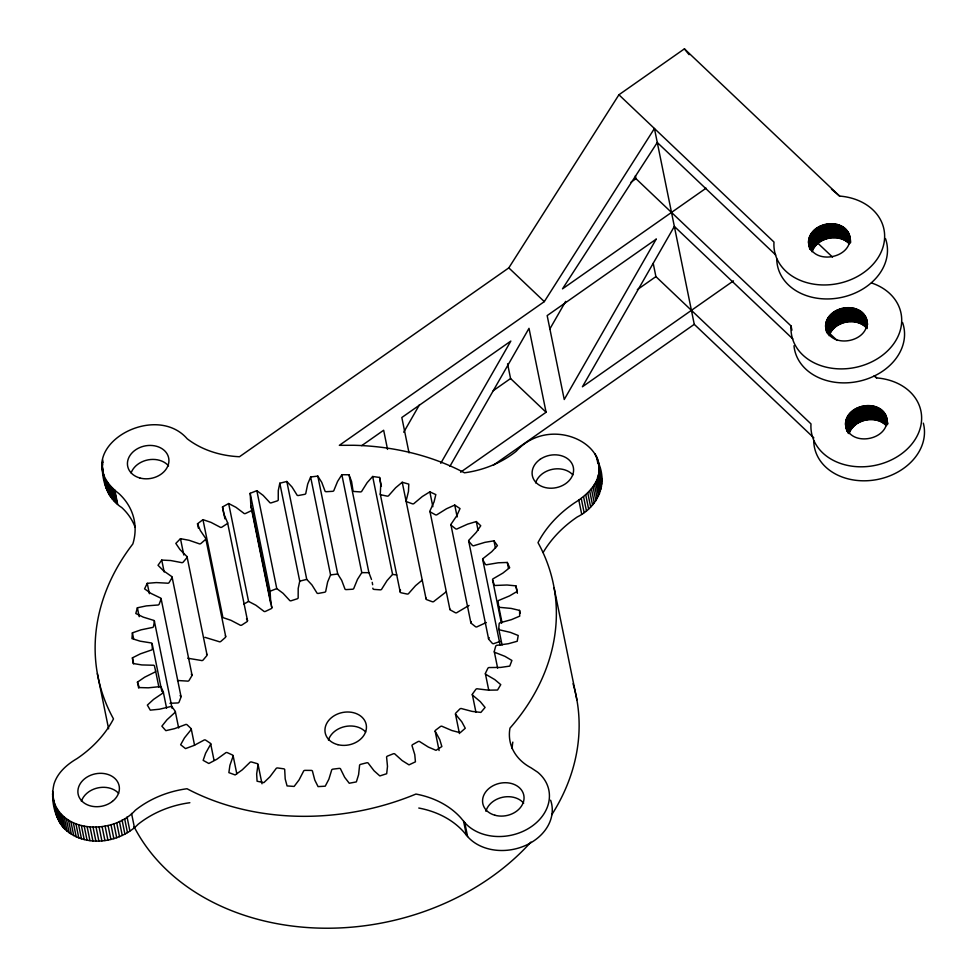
<?xml version="1.0" encoding="UTF-8"?>
<svg xmlns="http://www.w3.org/2000/svg" width="977" height="977" viewBox="0 0 977 977"><rect width="100%" height="100%" fill="white"/><g stroke="black" fill="none" stroke-linecap="round" stroke-linejoin="round"><path stroke-width="1.47" d="M189.868 802.728A87.075 68.708 -11.5 0 0 138.148 824.258C119.072 843.737 83.277 848.207 63.371 827.653C54.016 815.832 50.523 798.746 53.979 784.116C57.484 772.624 67.034 764.429 77.061 758.567A116.348 91.801 -11.5 0 0 113.491 718.901A232.367 183.358 -11.5 0 1 132.835 543.957A74.044 58.425 -11.5 0 0 118.889 493.556C65.105 452.473 152.485 398.909 187.193 438.771A90.959 71.773 -11.5 0 0 239.487 456.735L508.809 267.881L618.917 94.781L684.413 48.85L839.585 196.072A55.787 44.026 -11.5 0 1 884.075 242.675A55.787 44.026 -11.5 0 1 823.745 284.966A55.787 44.026 -11.5 0 1 773.992 242.064L618.917 94.781M52.966 798.588C61.954 834.26 113.735 834.346 135.302 810.275A87.075 68.708 -11.5 0 1 187.022 788.744A232.367 183.358 -11.5 0 0 415.933 794.057A87.075 68.708 -11.5 0 1 460.802 817.834L465.186 823.074A46.469 36.674 -11.5 0 0 531.72 826.395A46.469 36.674 -11.5 0 0 537.704 772.221L531.048 767.812A54.81 43.257 -11.5 0 1 509.982 728.109A232.367 183.358 -11.5 0 0 537.997 542.626A116.348 91.801 -11.5 0 1 574.427 502.96C641.046 461.205 557.598 405.626 516.186 451.264A87.075 68.708 -11.5 0 1 464.466 472.795A232.367 183.358 -11.5 0 0 353.772 445.28L339.349 445.329L544.323 301.612L654.431 128.5L694.268 324.34L813.841 437.891M543.127 552.53A116.348 91.801 -11.5 0 1 577.273 516.955C597.521 506.941 607.889 484.531 598.522 462.951M808.516 242.125C809.115 221.73 844.604 216.161 849.831 236.568C852.469 259.174 811.154 265.927 808.516 242.125L809.945 249.123M825.589 326.062C826.188 305.654 861.677 300.086 866.904 320.493C869.542 343.098 828.227 349.851 825.589 326.062L826.737 331.655M845.52 423.969C846.119 403.574 881.596 398.005 886.823 418.412C889.461 441.018 848.146 447.771 845.52 423.969L846.937 430.967M250.185 493.312L250.869 505.964L270.788 603.871L270.104 591.232L250.185 493.312L256.841 490.674L263.167 495.412L269.469 502.202A1.502 1.185 -11.5 0 0 271.35 502.813L277.212 500.908A1.502 1.185 -11.5 0 0 278.237 499.357L278.286 490.515L279.813 483.236L286.823 481.453L292.025 487.022L296.776 494.643A1.502 1.185 -11.5 0 0 298.486 495.498L304.58 494.35A1.502 1.185 -11.5 0 0 305.874 492.933L307.694 484.079L310.637 476.984L317.806 476.104L321.751 482.357L324.84 490.613A1.502 1.185 -11.5 0 0 326.342 491.687L332.485 491.333A1.502 1.185 -11.5 0 0 334.036 490.075L337.578 481.441L341.852 474.712L348.997 474.761L351.573 481.539L352.929 490.21A1.502 1.185 -11.5 0 0 354.175 491.48L360.208 491.919A1.502 1.185 -11.5 0 0 361.978 490.869L367.144 482.675L372.652 476.483L379.589 477.46L381.396 486.363M250.869 505.964L251.834 509.188A1.502 1.185 -11.5 0 1 251.113 510.824L245.618 513.438A1.502 1.185 -11.5 0 1 243.603 513.084L235.945 507.307L228.655 503.521L222.512 506.953L223.892 514.024L227.336 522.17A1.502 1.185 -11.5 0 1 226.945 523.855L221.95 527.104A1.502 1.185 -11.5 0 1 219.874 527.03L211.032 522.39L202.972 519.654L197.501 523.794L200.309 530.487L205.39 537.961A1.502 1.185 -11.5 0 1 205.341 539.646L200.981 543.444A1.502 1.185 -11.5 0 1 198.881 543.652L189.098 540.293L180.476 538.681L175.823 543.407L179.976 549.55L186.558 556.157A1.502 1.185 -11.5 0 1 186.839 557.794L183.249 562.056A1.502 1.185 -11.5 0 1 181.185 562.52L170.706 560.529L161.742 560.077L158.018 565.28L163.415 570.715L171.341 576.283A1.502 1.185 -11.5 0 1 171.952 577.847L169.204 582.451A1.502 1.185 -11.5 0 1 167.226 583.171L156.32 582.585L147.258 583.318L144.572 588.85L151.056 593.442L160.106 597.814A1.502 1.185 -11.5 0 1 161.034 599.255L159.202 604.091A1.502 1.185 -11.5 0 1 157.37 605.044L146.33 605.899L137.391 607.779L135.803 613.507L143.228 617.122L153.181 620.212A1.502 1.185 -11.5 0 1 154.39 621.482L153.523 626.428A1.502 1.185 -11.5 0 1 151.875 627.588L140.993 629.847L132.408 632.84L131.956 638.604L140.126 641.168L150.714 642.866A1.502 1.185 -11.5 0 1 152.192 643.953L161.84 691.435M502.08 645.125L498.758 628.809L499.137 623.863A1.502 1.185 -11.5 0 1 500.676 622.605L511.386 619.662L519.703 616.145L519.569 610.405L511.118 608.415L500.309 607.413A1.502 1.185 -11.5 0 1 498.722 606.436L498.111 601.576A1.502 1.185 -11.5 0 1 499.394 600.159L509.542 595.909L517.175 591.415L515.88 585.858L507.014 585.003L495.986 585.431A1.502 1.185 -11.5 0 1 494.191 584.686L492.616 580.057A1.502 1.185 -11.5 0 1 493.617 578.494L502.935 573.059L509.676 567.698L507.283 562.459L498.221 562.789L487.254 564.633A1.502 1.185 -11.5 0 1 485.313 564.144L482.797 559.833A1.502 1.185 -11.5 0 1 483.493 558.197L491.736 551.7L497.427 545.618L493.971 540.843L484.958 542.333L474.346 545.545A1.502 1.185 -11.5 0 1 472.294 545.313L468.911 541.466A1.502 1.185 -11.5 0 1 469.29 539.78L476.239 532.392L480.733 525.748L476.312 521.547L467.568 524.16L457.578 528.667A1.502 1.185 -11.5 0 1 455.49 528.704L451.325 525.394A1.502 1.185 -11.5 0 1 451.362 523.709L456.845 515.636L460.02 508.59L454.745 505.072L446.513 508.748L437.403 514.427A1.502 1.185 -11.5 0 1 435.315 514.745L430.478 512.058A1.502 1.185 -11.5 0 1 430.173 510.421L434.069 501.86L435.827 494.594L429.831 491.871L422.333 496.511L414.333 503.204A1.502 1.185 -11.5 0 1 412.306 503.778L406.92 501.799A1.502 1.185 -11.5 0 1 406.285 500.248L408.471 491.419L408.777 484.128L402.231 482.259L395.648 487.743L388.968 495.278A1.502 1.185 -11.5 0 1 387.051 496.108L381.262 494.887A1.502 1.185 -11.5 0 1 380.322 493.446L380.737 484.58L379.589 477.46M400.497 589.925L400.24 591.366A1.502 1.185 -11.5 0 0 401.193 592.795L406.969 594.016A1.502 1.185 -11.5 0 0 408.899 593.198L415.567 585.65L422.162 580.167M279.813 483.236L299.744 581.156L298.205 588.435L298.156 597.277A1.502 1.185 -11.5 0 1 297.142 598.828L291.268 600.721A1.502 1.185 -11.5 0 1 289.387 600.122L283.098 593.32L276.772 588.594L256.841 490.674M846.424 229.778L849.269 243.761C838.706 232.831 817.102 237.374 812.021 251.761L809.176 237.765M829.094 335.685C834.273 320.932 856.963 316.524 867.075 328.553L864.23 314.57M883.428 411.622L886.273 425.606C875.71 414.675 854.093 419.206 849.025 433.605L846.18 419.609M310.637 476.984L330.568 574.903L327.625 581.999L325.805 590.853A1.502 1.185 -11.5 0 1 324.498 592.27L318.404 593.405A1.502 1.185 -11.5 0 1 316.695 592.563L311.944 584.942L306.741 579.373L286.823 481.453M403.733 432.225L419.56 404.612M440.749 463.318L510.837 341.071L401.828 417.509L409.021 452.852M449.884 466.359L529.009 328.333L546.082 412.257L460.607 472.196M549.831 328.993L565.659 301.38M341.852 474.712L361.783 572.632L357.497 579.361L353.955 587.995A1.502 1.185 -11.5 0 1 352.404 589.241L346.261 589.595A1.502 1.185 -11.5 0 1 344.771 588.533L341.669 580.277L337.724 574.024L317.806 476.104M372.652 476.483L392.571 574.403L387.063 580.582L381.897 588.789A1.502 1.185 -11.5 0 1 380.138 589.839L374.093 589.4A1.502 1.185 -11.5 0 1 372.86 588.13M138.661 688.077L137.452 682.141L144.669 677.195L154.427 672.347A1.502 1.185 -11.5 0 0 155.575 670.845L154.476 666.082A1.502 1.185 -11.5 0 0 152.778 665.227L141.824 664.934L133.141 663.505L132.42 657.839L140.432 653.821L150.885 650.218A1.502 1.185 -11.5 0 0 152.302 648.875L152.192 643.953M631.032 182.174L635.99 178.706L635.392 175.726M706.102 188.17L562.496 288.862L657.277 142.495L775.75 255.009M361.71 445.646L383.656 430.246L387.551 449.396M493.226 390.69L510.568 378.539L507.576 363.81M637.334 289.644L655.909 276.613L653.222 263.363M733.446 280.887L582.414 386.782L674.35 226.42L792.823 338.934M493.238 465.296L694.268 324.34M445.805 592.099L434.252 601.111A1.502 1.185 -11.5 0 1 432.225 601.698L426.851 599.719A1.502 1.185 -11.5 0 1 426.216 598.156M243.664 604.177L248.573 601.429L255.864 605.215L263.521 611.004A1.502 1.185 -11.5 0 0 265.536 611.346L271.032 608.744A1.502 1.185 -11.5 0 0 271.753 607.108L271.276 605.752M469.045 605.422L457.321 612.335A1.502 1.185 -11.5 0 1 455.233 612.652L450.397 609.978A1.502 1.185 -11.5 0 1 449.811 608.927M270.104 591.232L276.772 588.594M486.326 622.52L477.509 626.575A1.502 1.185 -11.5 0 1 475.408 626.623L471.244 623.314A1.502 1.185 -11.5 0 1 471.28 621.628M500.224 641.413L494.264 643.464A1.502 1.185 -11.5 0 1 492.213 643.232L488.83 639.373A1.502 1.185 -11.5 0 1 489.208 637.688M299.744 581.156L306.741 579.373M330.568 574.903L337.724 574.024M169.974 703.306L177.289 702.964A1.502 1.185 -11.5 0 0 179.121 702.011L180.965 697.175A1.502 1.185 -11.5 0 0 180.037 695.734M177.484 680.493L187.144 681.079A1.502 1.185 -11.5 0 0 189.123 680.371L191.871 675.754A1.502 1.185 -11.5 0 0 191.26 674.191M361.783 572.632L368.915 572.681L371.492 579.459M187.755 658.229L201.103 660.44A1.502 1.185 -11.5 0 0 203.167 659.976L206.77 655.714A1.502 1.185 -11.5 0 0 206.477 654.065M392.571 574.403L396.735 574.989M204.901 637.322L218.811 641.559A1.502 1.185 -11.5 0 0 220.912 641.364L225.26 637.554A1.502 1.185 -11.5 0 0 225.308 635.868M102.316 469.51C103.049 484.433 108.801 499.345 121.734 507.539A74.044 58.425 -11.5 0 1 135.156 527.336M831.488 189.172L839.585 196.072M874.293 375.913L876.577 377.916A55.787 44.026 -11.5 0 1 921.067 424.519A55.787 44.026 -11.5 0 1 860.749 466.811A55.787 44.026 -11.5 0 1 810.995 423.908L655.909 276.613M817.138 242.516L832.514 257.098M829.375 333.145L837.057 340.436M874.378 375.827L876.577 377.916M635.99 178.706L791.065 325.988A55.787 44.026 -11.5 0 0 835.653 368.671A55.787 44.026 -11.5 0 0 898.681 334.916A55.787 44.026 -11.5 0 0 871.472 282.939M508.809 267.881L544.323 301.612M510.568 378.539L546.082 412.257M418.779 808.04A87.075 68.708 -11.5 0 1 463.648 831.818L468.032 837.057A46.469 36.674 -11.5 0 0 525.565 845.459A46.469 36.674 -11.5 0 0 550.601 800.187M684.413 48.85L689.09 54.663M246.509 618.832L247.254 620.077A1.502 1.185 -11.5 0 1 246.863 621.763L241.881 625.011A1.502 1.185 -11.5 0 1 239.792 624.938L230.951 620.31L222.903 617.574L202.972 519.654M166.578 708.105L163.257 691.789L161.193 687.307A1.502 1.185 -11.5 0 0 159.324 686.684L148.296 687.82L139.296 687.564L137.452 682.141M599.231 470.059L600.134 472.294L597.289 458.311M600.843 474.59L601.368 476.935M849.269 234.48L850.54 240.44M866.355 318.404L867.613 324.364M886.273 416.324L887.69 423.31M848.866 233.466L850.576 241.869M865.94 317.403L867.368 324.388M885.87 415.31L887.568 423.7M850.002 239.805L850.564 242.614M886.994 421.649L887.568 424.445M848.378 232.489L850.369 242.284M865.451 316.414L867.161 324.816M885.37 414.333L887.372 424.128M847.804 231.549L850.088 242.736M864.877 315.473L867.161 326.66M884.808 413.393L887.079 424.58M847.157 230.645L849.721 243.236M884.148 412.477L886.713 425.068M863.509 313.702L866.355 327.698M845.63 228.96L848.476 242.943M862.703 312.884L865.549 326.868M882.622 410.804L885.467 424.787M844.751 228.191L847.596 242.174M861.836 312.115L864.682 326.098M881.755 410.035L884.6 424.018M843.823 227.47L846.668 241.466M860.896 311.394L863.741 325.39M880.814 409.314L883.66 423.297M842.821 226.811L845.667 240.794M859.894 310.735L862.74 324.73M879.813 408.655L882.658 422.638M841.759 226.212L844.604 240.195M858.832 310.136L861.677 324.12M878.763 408.044L881.608 422.04M840.647 225.663L843.493 239.658M857.721 309.587L860.566 323.582M877.651 407.507L880.497 421.49M839.487 225.186L842.333 239.17M856.56 309.111L859.406 323.094M876.491 407.03L879.337 421.014M838.29 224.771L841.136 238.754M855.363 308.695L858.209 322.691M875.282 406.615L878.128 420.598M837.045 224.429L839.89 238.412M854.118 308.353L856.963 322.337M874.036 406.261L876.882 420.257M835.775 224.148L838.62 238.132M852.848 308.073L855.693 322.056M872.766 405.992L875.612 419.976M834.468 223.941L837.313 237.924M851.541 307.865L854.386 321.848M871.46 405.773L874.305 419.768M833.137 223.794L835.982 237.79M850.21 307.731L853.055 321.714M870.141 405.638L872.986 419.622M831.793 223.733L834.639 237.716M848.879 307.657L851.724 321.641M868.797 405.577L871.643 419.56M830.45 223.733L833.296 237.729M847.523 307.657L850.369 321.653M867.442 405.577L870.287 419.56M829.082 223.806L831.928 237.802M846.167 307.743L849.013 321.726M866.086 405.65L868.932 419.646M827.727 223.953L830.572 237.948M844.8 307.889L847.645 321.873M864.73 405.797L867.576 419.792M826.383 224.173L829.229 238.168M843.456 308.097L846.302 322.092M863.375 406.017L866.22 420M825.04 224.466L827.885 238.449M842.113 308.39L844.958 322.373M862.032 406.31L864.889 420.293M823.721 224.82L826.566 238.803M840.794 308.744L843.639 322.728M860.713 406.664L863.558 420.647M822.426 225.235L825.272 239.231M839.499 309.172L842.345 323.155M859.418 407.079L862.264 421.075M821.156 225.724L824.002 239.719M838.229 309.66L841.075 323.643M858.16 407.568L861.006 421.563M819.923 226.273L822.768 240.269M836.996 310.21L839.854 324.193M856.927 408.117L859.772 422.113M818.738 226.884L821.584 240.879M835.811 310.82L838.657 324.804M855.73 408.728L858.575 422.723M817.59 227.556L820.436 241.551M834.663 311.48L837.509 325.475M854.582 409.4L857.427 423.383M816.491 228.288L819.337 242.272M833.564 312.213L836.41 326.196M853.483 410.12L856.328 424.116M815.453 229.058L818.299 243.041M832.526 312.982L835.372 326.977M852.445 410.902L855.29 424.885M814.464 229.888L817.309 243.871M831.537 313.812L834.382 327.796M851.468 411.72L854.313 425.716M813.548 230.755L816.393 244.738M830.621 314.679L833.466 328.663M850.54 412.599L853.385 426.583M812.693 231.659L815.539 245.654M829.766 315.595L832.612 329.579M849.685 413.503L852.542 427.486M811.911 232.611L814.757 246.595M828.984 316.536L831.83 330.531M848.915 414.456L851.761 428.439M811.203 233.588L814.049 247.584M828.276 317.525L831.122 331.508M848.207 415.433L851.052 429.428M810.58 234.602L813.426 248.598M827.653 318.526L830.499 332.522M847.572 416.446L850.417 430.43M810.031 235.64L812.876 249.624M827.104 319.564L829.949 333.56M847.022 417.484L849.868 431.468M809.567 236.703L812.412 250.686M826.64 320.627L829.485 334.61M846.558 418.535L849.404 432.53M826.249 321.702L828.814 334.293M808.883 238.852L811.154 250.051M825.956 322.776L828.24 333.975M845.874 420.696L848.158 431.883M808.675 239.951L810.666 249.733M825.748 323.875L827.739 333.67M845.667 421.783L847.951 432.982M808.553 241.038L809.97 248.036M825.626 324.962L827.336 333.352M845.545 422.882L846.974 429.868M808.577 243.212L809.713 248.805M825.65 327.136L826.603 332.058M845.569 425.056L846.839 431.004M791.065 325.988L791.92 330.189M597.997 460.607L601.685 479.316M598.974 467.739L601.82 481.722M596.385 456.076L597.814 463.061M598.901 470.157L601.747 484.14M595.298 453.902L595.872 456.699M598.632 472.587L601.478 486.57M598.168 475.005L601.014 489.001M597.509 477.423L600.354 491.407M596.654 479.805L599.499 493.788M595.616 482.149L598.461 496.145M594.395 484.458L597.24 498.441M593.002 486.705L595.848 500.688M591.427 488.879L594.272 502.874M589.693 490.991L592.538 504.975M587.8 493.019L590.645 507.002M585.76 494.948L588.606 508.932M583.574 496.78L586.42 510.776M581.254 498.502L584.099 512.498M578.824 500.114L581.669 514.097M554.106 587.898L576.882 699.801M515.88 585.858L517.395 593.271M519.569 610.405L520.167 613.373M507.283 562.459L508.492 568.394M493.971 540.843L495.486 548.256M498.722 606.436L502.044 622.752M492.616 580.057L501.36 623.07M476.312 521.547L478.119 530.45M482.65 559.247L500.163 645.284M494.325 651.842L497.647 668.158M468.655 540.904L488.573 638.811M454.745 505.072L457.163 516.943M485.398 673.739L488.72 690.055M450.947 524.881L470.865 622.801M472.331 694.525L475.958 712.331M429.831 491.871L432.86 506.697M430.002 511.618L449.921 609.526M455.514 714.26L459.434 733.556M402.231 482.259L426.045 598.779M464.747 822.549L467.592 836.532M463.574 821.144L466.42 835.14M435.168 731.26L439.088 750.544M380.273 494.069L400.191 591.977M348.997 474.761L368.915 572.681M251.968 509.786L271.887 607.706M228.655 503.521L248.573 601.429M227.592 522.732L247.511 620.639M222.512 506.953L224.918 518.824M258.062 764.502L261.995 783.786M205.756 538.474L225.675 636.381M197.501 523.794L198.404 528.239M233.173 756.003L236.8 773.808M187.034 556.609L206.953 654.517M180.476 538.681L183.798 554.997M210.641 743.644L213.963 759.972M172.123 577.224L192.042 675.144M161.742 560.077L164.16 571.948M191.248 728.952L194.57 745.28M161.095 598.632L181.014 696.552M175.347 711.72L178.669 728.048M147.258 583.318L149.371 593.698M154.317 620.883L172.135 708.41M155.575 670.845L158.897 687.161M114.797 490.124L117.643 504.108M114.346 489.746L117.191 503.741M137.391 607.779L139.198 616.682M112.795 488.476L115.64 502.459M110.938 486.705L113.784 500.688M109.229 484.836L112.074 498.82M107.702 482.87L110.548 496.853M102.609 459.849L103.171 462.646M106.346 480.806L109.192 494.802M102.243 462.28L102.805 465.076M105.162 478.669L108.007 492.664M102.353 466.102L103.208 470.291M102.096 467.116L107.006 490.454M103.354 474.199L106.2 488.182M132.408 632.84L133.605 638.763M132.42 657.839L133.629 663.774M131.553 813.438L134.399 827.421M127.047 816.992L129.892 830.975M97.37 673.641L108.606 728.842M124.616 818.604L127.462 832.587M122.064 820.094L124.909 834.077M119.414 821.449L122.259 835.433M116.678 822.671L119.524 836.654M113.857 823.745L116.703 837.741M110.987 824.686L113.833 838.681M108.044 825.48L110.889 839.463M105.076 826.115L107.922 840.11M102.072 826.603L104.918 840.586M99.056 826.933L101.901 840.916M96.039 827.092L98.885 841.087M93.035 827.104L95.88 841.099M90.055 826.957L92.9 840.941M87.112 826.652L89.957 840.635M84.205 826.188L87.051 840.171M81.372 825.565L84.217 839.561M78.612 824.796L81.457 838.779M75.937 823.88L78.783 837.863M73.36 822.805L76.206 836.801M70.894 821.608L73.739 835.591M68.549 820.265L71.394 834.248M66.326 818.799L69.172 832.783M64.238 817.199L67.083 831.183M62.308 815.49L65.154 829.473M60.525 813.67L63.371 827.653M58.901 811.753L61.746 825.736M57.46 809.738L60.305 823.721M56.19 807.637L59.035 821.62M52.587 791.37L53.161 794.179M55.103 805.463L57.948 819.447M52.514 793.8L55.078 806.391M54.199 803.228L57.045 817.212M52.648 796.206L56.336 814.916M105.589 485.862L104.918 478.693M372.225 582.329L372.652 584.759M55.494 810.189L55.811 812.571M81.384 801.348A20.908 16.499 -11.5 0 1 88.699 791.858L89.799 791.138A20.908 16.499 -11.5 0 1 118.632 793.348M902.54 322.483A55.787 44.026 -11.5 0 1 858.71 381.323A55.787 44.026 -11.5 0 1 793.983 345.773M498.758 628.809A1.502 1.185 -11.5 0 0 500.114 629.994L510.409 632.388L518.225 635.49L517.212 641.266L508.419 643.709L497.415 645.26A1.502 1.185 -11.5 0 0 495.669 646.322L494.313 651.232A1.502 1.185 -11.5 0 0 495.388 652.599L504.926 656.336L511.899 660.452L509.762 666.106L500.725 667.413L489.721 667.547A1.502 1.185 -11.5 0 0 487.816 668.39L485.508 673.116A1.502 1.185 -11.5 0 0 486.277 674.631L494.802 679.613L500.761 684.645L497.549 690.031L488.5 690.165L477.777 688.87A1.502 1.185 -11.5 0 0 475.75 689.469L472.563 693.914A1.502 1.185 -11.5 0 0 473.015 695.526L480.293 701.633L485.08 707.446L480.879 712.416L472.062 711.39L461.889 708.704A1.502 1.185 -11.5 0 0 459.801 709.033L455.819 713.076A1.502 1.185 -11.5 0 0 455.929 714.749L461.791 721.808L465.272 728.256L460.191 732.701L451.826 730.515L442.483 726.509A1.502 1.185 -11.5 0 0 440.383 726.57L435.705 730.112A1.502 1.185 -11.5 0 0 435.486 731.797L439.76 739.626L441.86 746.538L436.023 750.336L428.329 747.063L420.049 741.836A1.502 1.185 -11.5 0 0 417.997 741.628L412.746 744.559A1.502 1.185 -11.5 0 0 412.184 746.233L414.773 754.623L415.433 761.828L409.009 764.869L402.182 760.594L395.172 754.293A1.502 1.185 -11.5 0 0 393.23 753.817L387.527 756.076A1.502 1.185 -11.5 0 0 386.648 757.663L387.49 766.42L386.684 773.723L379.833 775.933L374.044 770.768L368.5 763.538A1.502 1.185 -11.5 0 0 366.705 762.805L360.708 764.332A1.502 1.185 -11.5 0 0 359.536 765.821L358.596 774.7L356.361 781.905L349.253 783.249L344.661 777.313L340.729 769.351A1.502 1.185 -11.5 0 0 339.117 768.386L332.986 769.143A1.502 1.185 -11.5 0 0 331.545 770.474L328.858 779.255L325.231 786.192L318.062 786.607L314.789 780.073L312.555 771.574A1.502 1.185 -11.5 0 0 311.187 770.401L305.068 770.364A1.502 1.185 -11.5 0 0 303.407 771.512L299.035 779.964L294.126 786.436L287.067 785.923L285.199 778.95L284.722 770.157A1.502 1.185 -11.5 0 0 283.635 768.801L277.7 767.971A1.502 1.185 -11.5 0 0 275.856 768.911L269.908 776.8L263.839 782.65L257.085 781.221L256.658 774.004L257.965 765.125A1.502 1.185 -11.5 0 0 257.171 763.623L251.565 762.011A1.502 1.185 -11.5 0 0 249.587 762.719L242.235 769.864L235.152 774.944L228.874 772.636L229.913 765.333L232.953 756.613A1.502 1.185 -11.5 0 0 232.477 755.001L227.36 752.669A1.502 1.185 -11.5 0 0 225.296 753.12L216.711 759.324L208.822 763.489L203.167 760.362L205.634 753.182L210.348 744.84A1.502 1.185 -11.5 0 0 210.214 743.167L205.695 740.163A1.502 1.185 -11.5 0 0 203.595 740.346L194.02 745.451L185.508 748.602L180.647 744.743L184.482 737.867L190.723 730.112A1.502 1.185 -11.5 0 0 190.93 728.427L187.144 724.824A1.502 1.185 -11.5 0 0 185.068 724.739L174.736 728.61L165.834 730.662L161.877 726.167L166.982 719.768L174.602 712.807A1.502 1.185 -11.5 0 0 175.139 711.146L172.184 707.055A1.502 1.185 -11.5 0 0 170.181 706.689L159.361 709.229L150.287 710.145L147.356 705.113L153.597 699.373L162.402 693.389A1.502 1.185 -11.5 0 0 163.257 691.789M485.899 811.289A20.908 16.499 -11.5 0 1 502.581 797.281A20.908 16.499 -11.5 0 1 523.684 803.179M535.591 482.858A20.908 16.499 -11.5 0 1 541.869 474.15L542.907 473.369A20.908 16.499 -11.5 0 1 572.852 474.859M573.059 683.753A232.367 183.358 -11.5 0 1 551.7 814.855M530.914 842.076A232.367 183.358 -11.5 0 1 316.182 928.016A232.367 183.358 -11.5 0 1 134.105 826.774M885.467 238.547A55.787 44.026 -11.5 0 1 839.841 297.753A55.787 44.026 -11.5 0 1 776.752 258.954M131.113 472.917A20.908 16.499 -11.5 0 1 148.125 459.862A20.908 16.499 -11.5 0 1 168.557 465.895M328.443 740.029A20.908 16.499 -11.5 0 1 344.966 726.57A20.908 16.499 -11.5 0 1 365.691 732.029M512.217 748.626A54.81 43.257 -11.5 0 1 512.827 742.105M923.326 423.151A55.787 44.026 -11.5 0 1 875.05 479.915A55.787 44.026 -11.5 0 1 813.756 440.798M656.178 239.157L564.242 399.52L547.169 315.595L656.178 239.157M540.061 459.385L539.023 460.155A20.908 16.499 -11.5 0 0 536.495 482.992A20.908 16.499 -11.5 0 0 564.535 484.384L565.634 483.664A20.908 16.499 -11.5 0 0 569.2 460.057A20.908 16.499 -11.5 0 0 540.061 459.385M112.465 801.372L111.427 802.154A20.908 16.499 -11.5 0 1 82.288 801.482A20.908 16.499 -11.5 0 1 85.854 777.863L86.953 777.142A20.908 16.499 -11.5 0 1 114.993 778.547A20.908 16.499 -11.5 0 1 112.465 801.372M494.912 815.245A20.908 16.499 -11.5 0 0 523.941 796.084A20.908 16.499 -11.5 0 0 491.065 786.9A20.908 16.499 -11.5 0 0 494.912 815.245M337.932 744.694A20.908 16.499 -11.5 0 0 366.253 724.836A20.908 16.499 -11.5 0 0 332.913 716.556A20.908 16.499 -11.5 0 0 337.932 744.694M139.784 477.961A20.908 16.499 -11.5 0 0 168.813 458.799A20.908 16.499 -11.5 0 0 135.937 449.615A20.908 16.499 -11.5 0 0 139.784 477.961"/></g></svg>
